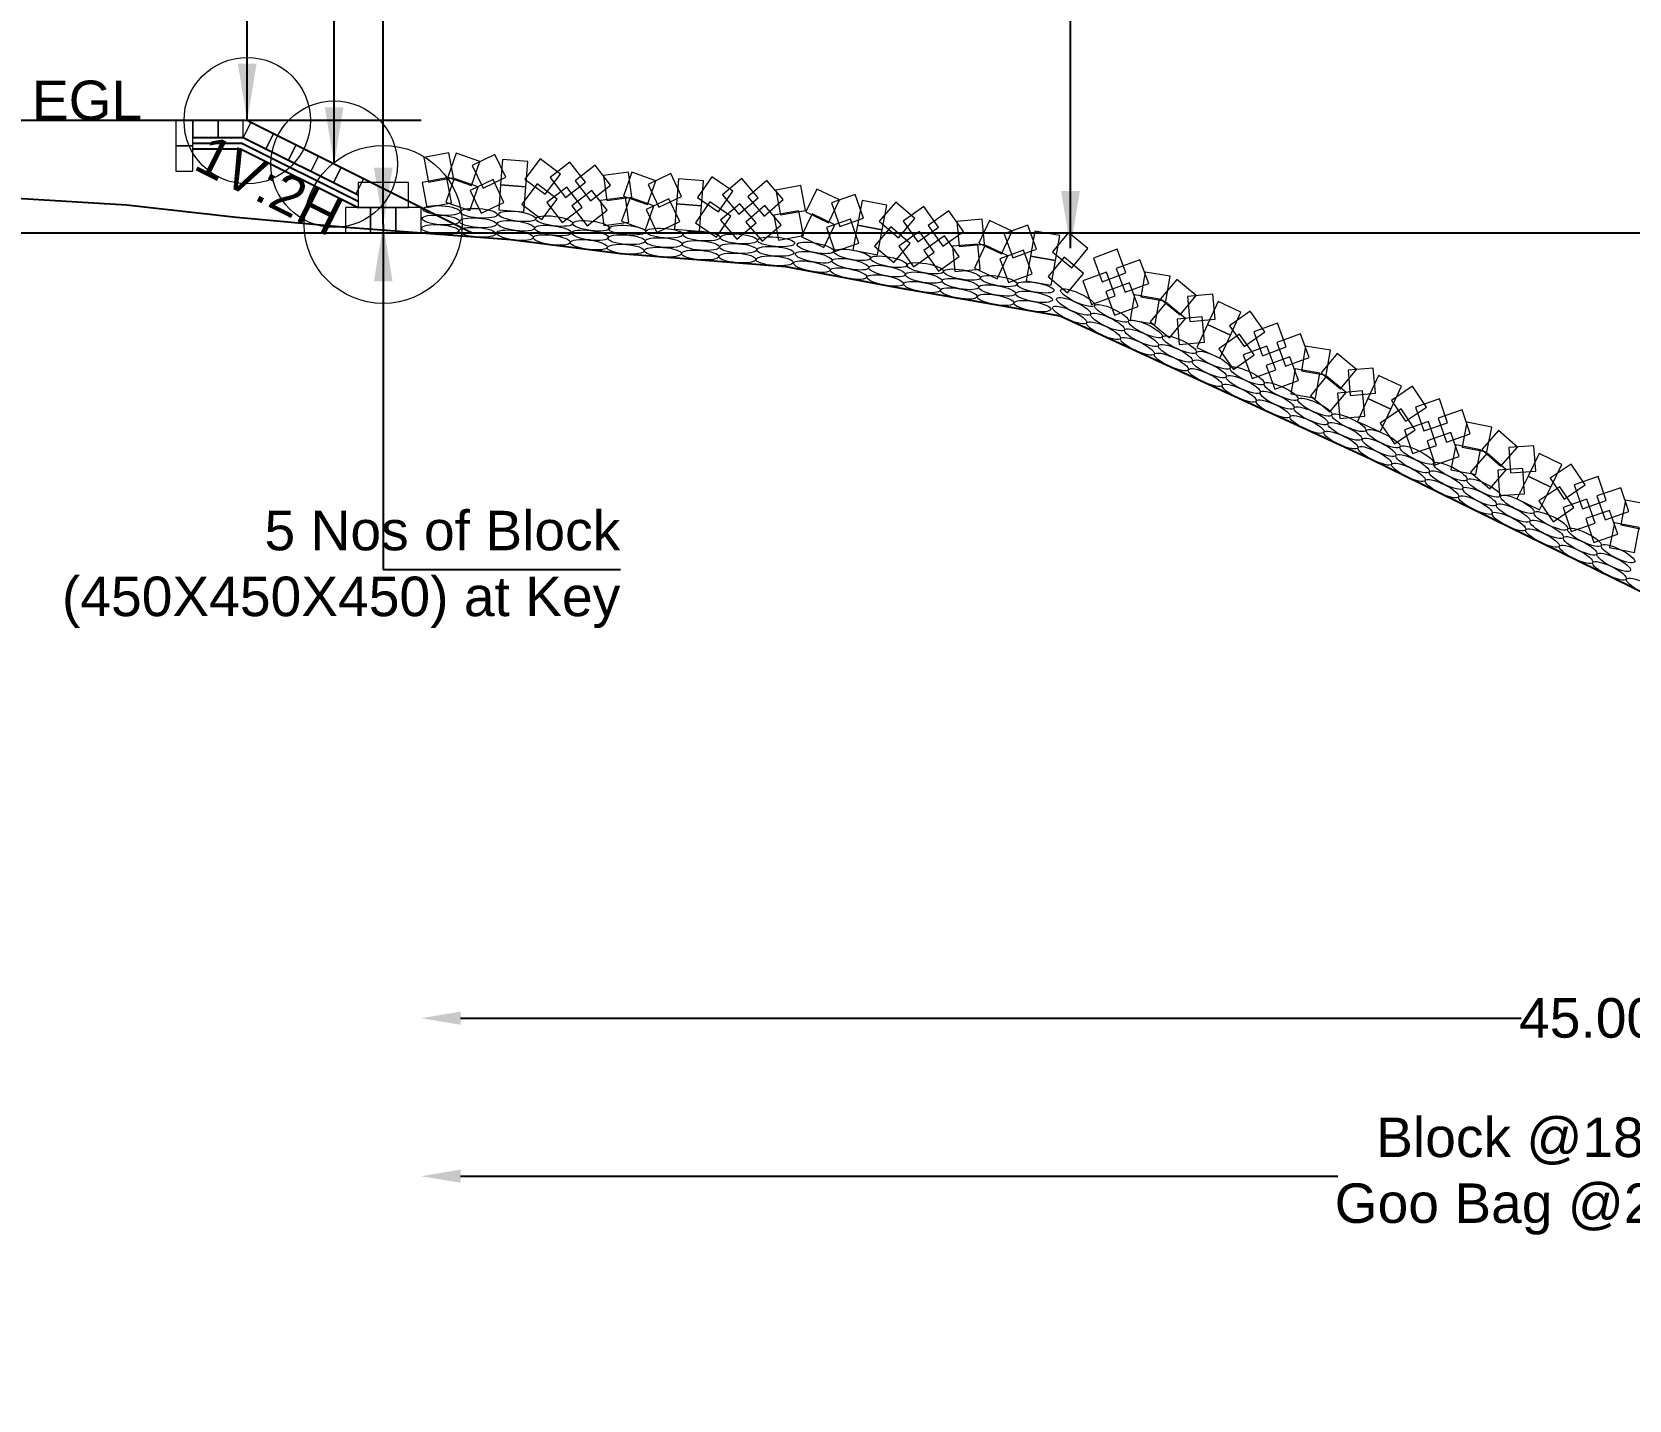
# Model space of a CAD drawing. Header units: inches. Extents: x 89000 to 1304432, y -10828 to 220529.
# Drawn here: x 852479 to 854501, y 176165 to 177896 of the extents above; entities that cross this region are included whole.
import ezdxf

# ---------------------------------------------------------------- set-up
doc = ezdxf.new("R2010")
doc.units = ezdxf.units.IN
doc.header["$LTSCALE"] = 7
doc.header["$MEASUREMENT"] = 0
for name, color, linetype, lineweight in [('Cross Section Labels', 7, 'Continuous', 9), ('Existing_Bed_Level for Xsection', 7, 'Continuous', 25), ('Long Section Labels', 7, 'Continuous', 9)]:
    doc.layers.add(name, color=color, linetype=linetype, lineweight=lineweight)
doc.styles.get("Standard").update_dxf_attribs({"font": 'arial.ttf'})
doc.dimstyles.new('Appron Lebeling Style', dxfattribs={"dimtxt": 50, "dimasz": 50, "dimexe": 0.18, "dimexo": 0.0625, "dimgap": 0.09, "dimtad": 0, "dimtih": 1, "dimtoh": 1, "dimdec": 4, "dimzin": 0, "dimdsep": 46, "dimtxsty": 'Standard', "dimcen": 0.09, "dimse1": 1, "dimse2": 1, "dimadec": 0, "dimazin": 0, "dimtfac": 1, "dimtdec": 4, "dimtofl": 0, "dimtmove": 0, "dimatfit": 3, "dimfxl": 1, "dimtolj": 1, "dimtzin": 0, "dimarcsym": 0})
doc.dimstyles.get("Standard").update_dxf_attribs({"dimtxt": 0.18, "dimasz": 0.18, "dimexe": 0.18, "dimexo": 0.0625, "dimgap": 0.09, "dimtad": 0, "dimtih": 1, "dimtoh": 1, "dimdec": 4, "dimzin": 0, "dimdsep": 46, "dimtxsty": 'Standard', "dimcen": 0.09, "dimadec": 0, "dimazin": 0, "dimtfac": 1, "dimtdec": 4, "dimtofl": 0, "dimtmove": 0, "dimatfit": 3, "dimfxl": 1, "dimtolj": 1, "dimtzin": 0, "dimarcsym": 0})

# ---------------------------------------------------------------- blocks, each defined once
blk = doc.blocks.new('*D86')
at = {"layer": 'Cross Section Labels', "color": 0, "lineweight": -2, "transparency": 16777216}
for p, q in [((853021.5, 176648.1), (854363.9, 176648.1)), ((855953.5, 176648.1), (854611.1, 176648.1))]:
    blk.add_line(p, q, dxfattribs=at)
at = {"layer": 'Cross Section Labels', "color": 0, "transparency": 16777216}
for points in [[(853021.5, 176656.4), (853021.5, 176639.8), (852971.5, 176648.1)], [(855953.5, 176656.4), (855953.5, 176639.8), (856003.5, 176648.1)]]:
    blk.add_solid(points, dxfattribs=at)
at = {"layer": 'Defpoints', "color": 0, "transparency": 16777216}
for p in [(852971.5, 177642.1), (856003.5, 176758), (856003.5, 176648.1)]:
    blk.add_point(p, dxfattribs=at)
at = {"layer": 'Cross Section Labels', "color": 0, "transparency": 16777216, "insert": (854487.5, 176648.1), "char_height": 50, "attachment_point": 5}
blk.add_mtext('\\A1;45.00 m', dxfattribs=at)
blk = doc.blocks.new('*D87')
at = {"layer": 'Cross Section Labels', "color": 0, "lineweight": -2, "transparency": 16777216}
for p, q in [((853021.5, 176448.1), (854131.9, 176448.1)), ((855953.5, 176448.1), (854843.1, 176448.1))]:
    blk.add_line(p, q, dxfattribs=at)
at = {"layer": 'Cross Section Labels', "color": 0, "transparency": 16777216}
for points in [[(853021.5, 176456.4), (853021.5, 176439.8), (852971.5, 176448.1)], [(855953.5, 176456.4), (855953.5, 176439.8), (856003.5, 176448.1)]]:
    blk.add_solid(points, dxfattribs=at)
at = {"layer": 'Defpoints', "color": 0, "transparency": 16777216}
for p in [(852971.5, 177642.1), (856003.5, 176758), (856003.5, 176448.1)]:
    blk.add_point(p, dxfattribs=at)
at = {"layer": 'Cross Section Labels', "color": 0, "transparency": 16777216, "insert": (854487.5, 176448.1), "char_height": 50, "attachment_point": 5}
blk.add_mtext('\\A1;Block @18.00 m³/m ^JGoo Bag @27.00 m³/m ', dxfattribs=at)
blk = doc.blocks.new('*D88')
at = {"layer": 'Cross Section Labels', "color": 0, "lineweight": -2, "transparency": 16777216}
for p, q in [((853021.5, 176648.1), (854363.9, 176648.1)), ((855953.5, 176648.1), (854611.1, 176648.1))]:
    blk.add_line(p, q, dxfattribs=at)
at = {"layer": 'Cross Section Labels', "color": 0, "transparency": 16777216}
for points in [[(853021.5, 176656.4), (853021.5, 176639.8), (852971.5, 176648.1)], [(855953.5, 176656.4), (855953.5, 176639.8), (856003.5, 176648.1)]]:
    blk.add_solid(points, dxfattribs=at)
at = {"layer": 'Defpoints', "color": 0, "transparency": 16777216}
for p in [(852971.5, 177642.1), (856003.5, 176758), (856003.5, 176648.1)]:
    blk.add_point(p, dxfattribs=at)
at = {"layer": 'Cross Section Labels', "color": 0, "transparency": 16777216, "insert": (854487.5, 176648.1), "char_height": 50, "attachment_point": 5}
blk.add_mtext('\\A1;45.00 m', dxfattribs=at)
blk = doc.blocks.new('*D89')
at = {"layer": 'Cross Section Labels', "color": 0, "lineweight": -2, "transparency": 16777216}
for p, q in [((853021.5, 176448.1), (854131.9, 176448.1)), ((855953.5, 176448.1), (854843.1, 176448.1))]:
    blk.add_line(p, q, dxfattribs=at)
at = {"layer": 'Cross Section Labels', "color": 0, "transparency": 16777216}
for points in [[(853021.5, 176456.4), (853021.5, 176439.8), (852971.5, 176448.1)], [(855953.5, 176456.4), (855953.5, 176439.8), (856003.5, 176448.1)]]:
    blk.add_solid(points, dxfattribs=at)
at = {"layer": 'Defpoints', "color": 0, "transparency": 16777216}
for p in [(852971.5, 177642.1), (856003.5, 176758), (856003.5, 176448.1)]:
    blk.add_point(p, dxfattribs=at)
at = {"layer": 'Cross Section Labels', "color": 0, "transparency": 16777216, "insert": (854487.5, 176448.1), "char_height": 50, "attachment_point": 5}
blk.add_mtext('\\A1;Block @18.00 m³/m ^JGoo Bag @27.00 m³/m ', dxfattribs=at)

msp = doc.modelspace()

# ---------------------------------------------------------------- linework, layer by layer
at = {"layer": 'Cross Section Labels'}
for centre, radius in [((852751.44199, 177784.09194), 80), ((852751.44199, 177784.09194), 80), ((852861.49199, 177729.06694), 80), ((852861.49199, 177729.06694), 80), ((852923.61699, 177652.74194), 100), ((852923.61699, 177652.74194), 100)]:
    msp.add_circle(centre, radius, dxfattribs=at)
at = {"layer": 'Existing_Bed_Level for Xsection'}
for points in [[(852971.54199, 177784.09194), (852459.68143, 177784.09194)], [(852971.54199, 177784.09194), (852459.68143, 177784.09194)], [(853035.44199, 177642.09194), (852755.93939, 177781.84324), (852751.44199, 177784.09194), (852746.41374, 177784.09194), (852682.51374, 177784.09194)], [(853035.44199, 177642.09194), (852755.93939, 177781.84324), (852751.44199, 177784.09194), (852746.41374, 177784.09194), (852682.51374, 177784.09194)], [(852682.51374, 177762.79194), (852746.41374, 177762.79194), (852891.66699, 177690.16531)], [(852682.51374, 177762.79194), (852746.41374, 177762.79194), (852891.66699, 177690.16531)], [(852682.51374, 177755.69194), (852744.73766, 177755.69194), (852891.66699, 177682.22727)], [(852682.51374, 177755.69194), (852744.73766, 177755.69194), (852891.66699, 177682.22727)], [(852682.51374, 177748.59194), (852743.06158, 177748.59194), (852891.66699, 177674.28923)], [(852682.51374, 177748.59194), (852743.06158, 177748.59194), (852891.66699, 177674.28923)], [(852459.68143, 177686.11194), (852598.67595, 177677.59194), (852737.71897, 177661.97194), (852876.76198, 177649.19194), (853085.27801, 177633.57194), (853224.32102, 177615.82194), (853432.83705, 177599.49194), (853571.88006, 177573.22194), (853780.39609, 177537.01194), (854173.10112, 177355.96194), (854525.12647, 177183.43194), (854976.35646, 176980.37194), (855377.98606, 176831.98194), (855779.61659, 176765.95194), (856181.24789, 176751.75194), (856633.03241, 176727.61194), (856984.51227, 176711.28194), (857436.30324, 176704.89194), (858038.75668, 176700.63194), (858490.84471, 176711.28194)], [(852459.68143, 177686.11194), (852598.67595, 177677.59194), (852737.71897, 177661.97194), (852876.76198, 177649.19194), (853085.27801, 177633.57194), (853224.32102, 177615.82194), (853432.83705, 177599.49194), (853571.88006, 177573.22194), (853780.39609, 177537.01194), (854173.10112, 177355.96194), (854525.12647, 177183.43194), (854976.35646, 176980.37194), (855377.98606, 176831.98194), (855779.61659, 176765.95194), (856181.24789, 176751.75194), (856633.03241, 176727.61194), (856984.51227, 176711.28194), (857436.30324, 176704.89194), (858038.75668, 176700.63194), (858490.84471, 176711.28194)], [(852459.68143, 177642.09194), (858490.84471, 177642.09194)], [(852459.68143, 177642.09194), (858490.84471, 177642.09194)]]:
    msp.add_lwpolyline(points, dxfattribs=at)
at = {"layer": 'Long Section Labels'}
for points in [[(852682.51374, 177784.09194), (852661.21374, 177784.09194), (852661.21374, 177752.14194), (852682.51374, 177752.14194)], [(852682.51374, 177784.09194), (852661.21374, 177784.09194), (852661.21374, 177752.14194), (852682.51374, 177752.14194)], [(852714.46374, 177784.09194), (852682.51374, 177784.09194), (852682.51374, 177762.79194), (852714.46374, 177762.79194)], [(852714.46374, 177784.09194), (852682.51374, 177784.09194), (852682.51374, 177762.79194), (852714.46374, 177762.79194)], [(852746.41374, 177784.09194), (852714.46374, 177784.09194), (852714.46374, 177762.79194), (852746.41374, 177762.79194)], [(852746.41374, 177784.09194), (852714.46374, 177784.09194), (852714.46374, 177762.79194), (852746.41374, 177762.79194)], [(852784.51634, 177767.55476), (852755.93939, 177781.84324), (852746.41374, 177762.79194), (852774.99069, 177748.50346)], [(852784.51634, 177767.55476), (852755.93939, 177781.84324), (852746.41374, 177762.79194), (852774.99069, 177748.50346)], [(852813.09329, 177753.26629), (852784.51634, 177767.55476), (852774.99069, 177748.50346), (852803.56764, 177734.21499)], [(852813.09329, 177753.26629), (852784.51634, 177767.55476), (852774.99069, 177748.50346), (852803.56764, 177734.21499)], [(852682.51374, 177752.14194), (852661.21374, 177752.14194), (852661.21374, 177720.19194), (852682.51374, 177720.19194)], [(852682.51374, 177752.14194), (852661.21374, 177752.14194), (852661.21374, 177720.19194), (852682.51374, 177720.19194)], [(852841.67024, 177738.97781), (852813.09329, 177753.26629), (852803.56764, 177734.21499), (852832.14459, 177719.92651)], [(852841.67024, 177738.97781), (852813.09329, 177753.26629), (852803.56764, 177734.21499), (852832.14459, 177719.92651)], [(852870.24719, 177724.68934), (852841.67024, 177738.97781), (852832.14459, 177719.92651), (852860.72154, 177705.63804)], [(852870.24719, 177724.68934), (852841.67024, 177738.97781), (852832.14459, 177719.92651), (852860.72154, 177705.63804)], [(853006.4796, 177743.46787), (852975.08797, 177737.52079), (852981.03506, 177706.12915), (853012.42669, 177712.07624)], [(853006.4796, 177743.46787), (852975.08797, 177737.52079), (852981.03506, 177706.12915), (853012.42669, 177712.07624)], [(853045.97448, 177732.21065), (853015.81922, 177742.76824), (853005.26163, 177712.61298), (853035.4169, 177702.05539)], [(853045.97448, 177732.21065), (853015.81922, 177742.76824), (853005.26163, 177712.61298), (853035.4169, 177702.05539)], [(853064.95262, 177741.34514), (853036.15877, 177727.49895), (853050.00496, 177698.7051), (853078.79881, 177712.55129)], [(853064.95262, 177741.34514), (853036.15877, 177727.49895), (853050.00496, 177698.7051), (853078.79881, 177712.55129)], [(852898.82414, 177710.40086), (852870.24719, 177724.68934), (852860.72154, 177705.63804), (852889.29849, 177691.34957)], [(852898.82414, 177710.40086), (852870.24719, 177724.68934), (852860.72154, 177705.63804), (852889.29849, 177691.34957)], [(853106.46323, 177732.37544), (853074.6025, 177734.76214), (853072.21581, 177702.90141), (853104.07654, 177700.51471)], [(853106.46323, 177732.37544), (853074.6025, 177734.76214), (853072.21581, 177702.90141), (853104.07654, 177700.51471)], [(853147.79835, 177716.31636), (853122.36292, 177735.65135), (853103.02794, 177710.21592), (853128.46336, 177690.88094)], [(853147.79835, 177716.31636), (853122.36292, 177735.65135), (853103.02794, 177710.21592), (853128.46336, 177690.88094)], [(853159.97571, 177731.62934), (853134.69689, 177712.09006), (853154.23617, 177686.81124), (853179.515, 177706.35052)], [(853159.97571, 177731.62934), (853134.69689, 177712.09006), (853154.23617, 177686.81124), (853179.515, 177706.35052)], [(853211.21007, 177702.32252), (853191.65067, 177727.58577), (853166.38741, 177708.02637), (853185.94682, 177682.76311)], [(853211.21007, 177702.32252), (853191.65067, 177727.58577), (853166.38741, 177708.02637), (853185.94682, 177682.76311)], [(853234.1706, 177719.10871), (853202.51143, 177714.80765), (853206.81249, 177683.14847), (853238.47166, 177687.44953)], [(853234.1706, 177719.10871), (853202.51143, 177714.80765), (853206.81249, 177683.14847), (853238.47166, 177687.44953)], [(853268.5754, 177708.07544), (853238.45605, 177718.73505), (853227.79644, 177688.6157), (853257.91579, 177677.95609)], [(853268.5754, 177708.07544), (853238.45605, 177718.73505), (853227.79644, 177688.6157), (853257.91579, 177677.95609)], [(853287.58435, 177717.14563), (853258.74379, 177703.39699), (853272.49243, 177674.55644), (853301.33298, 177688.30507)], [(853287.58435, 177717.14563), (853258.74379, 177703.39699), (853272.49243, 177674.55644), (853301.33298, 177688.30507)], [(852923.61699, 177705.99194), (852891.66699, 177705.99194), (852891.66699, 177674.04194), (852923.61699, 177674.04194)], [(852923.61699, 177705.99194), (852891.66699, 177705.99194), (852891.66699, 177674.04194), (852923.61699, 177674.04194)], [(852955.56699, 177705.99194), (852923.61699, 177705.99194), (852923.61699, 177674.04194), (852955.56699, 177674.04194)], [(852955.56699, 177705.99194), (852923.61699, 177705.99194), (852923.61699, 177674.04194), (852955.56699, 177674.04194)], [(853004.0929, 177711.60714), (852972.70127, 177705.66005), (852978.64836, 177674.26842), (853010.03999, 177680.21551)], [(853004.0929, 177711.60714), (852972.70127, 177705.66005), (852978.64836, 177674.26842), (853010.03999, 177680.21551)], [(853043.58779, 177700.34992), (853013.43252, 177710.90751), (853002.87494, 177680.75225), (853033.0302, 177670.19466)], [(853043.58779, 177700.34992), (853013.43252, 177710.90751), (853002.87494, 177680.75225), (853033.0302, 177670.19466)], [(853062.56592, 177709.48441), (853033.77208, 177695.63822), (853047.61826, 177666.84437), (853076.41211, 177680.69056)], [(853062.56592, 177709.48441), (853033.77208, 177695.63822), (853047.61826, 177666.84437), (853076.41211, 177680.69056)], [(853104.07654, 177700.51471), (853072.21581, 177702.90141), (853069.82911, 177671.04067), (853101.68984, 177668.65398)], [(853104.07654, 177700.51471), (853072.21581, 177702.90141), (853069.82911, 177671.04067), (853101.68984, 177668.65398)], [(853143.7525, 177684.62356), (853118.31707, 177703.95855), (853098.98209, 177678.52312), (853124.41751, 177659.18814)], [(853143.7525, 177684.62356), (853118.31707, 177703.95855), (853098.98209, 177678.52312), (853124.41751, 177659.18814)], [(853155.92986, 177699.93654), (853130.65104, 177680.39726), (853150.19032, 177655.11844), (853175.46915, 177674.65772)], [(853155.92986, 177699.93654), (853130.65104, 177680.39726), (853150.19032, 177655.11844), (853175.46915, 177674.65772)], [(853329.06436, 177708.03546), (853297.21189, 177710.53), (853294.71735, 177678.67753), (853326.56982, 177676.18299)], [(853329.06436, 177708.03546), (853297.21189, 177710.53), (853294.71735, 177678.67753), (853326.56982, 177676.18299)], [(853365.95302, 177695.00086), (853339.60442, 177713.07166), (853321.53363, 177686.72305), (853347.88223, 177668.65226)], [(853365.95302, 177695.00086), (853339.60442, 177713.07166), (853321.53363, 177686.72305), (853347.88223, 177668.65226)], [(853377.36867, 177710.88982), (853353.0734, 177690.14029), (853373.82292, 177665.84503), (853398.11819, 177686.59455)], [(853377.36867, 177710.88982), (853353.0734, 177690.14029), (853373.82292, 177665.84503), (853398.11819, 177686.59455)], [(853429.97206, 177684.11795), (853409.2032, 177708.39668), (853384.92447, 177687.62782), (853405.69333, 177663.34909)], [(853429.97206, 177684.11795), (853409.2032, 177708.39668), (853384.92447, 177687.62782), (853405.69333, 177663.34909)], [(853452.08613, 177702.00454), (853420.67455, 177696.16375), (853426.51534, 177664.75216), (853457.92692, 177670.59295)], [(853452.08613, 177702.00454), (853420.67455, 177696.16375), (853426.51534, 177664.75216), (853457.92692, 177670.59295)], [(853501.07131, 177683.7155), (853472.28445, 177697.5762), (853458.42375, 177668.78933), (853487.21062, 177654.92864)], [(853501.07131, 177683.7155), (853472.28445, 177697.5762), (853458.42375, 177668.78933), (853487.21062, 177654.92864)], [(853207.16422, 177670.62972), (853187.60482, 177695.89297), (853162.34156, 177676.33357), (853181.90097, 177651.07031)], [(853207.16422, 177670.62972), (853187.60482, 177695.89297), (853162.34156, 177676.33357), (853181.90097, 177651.07031)], [(853230.12475, 177687.41591), (853198.46558, 177683.11485), (853202.76664, 177651.45567), (853234.42581, 177655.75673)], [(853230.12475, 177687.41591), (853198.46558, 177683.11485), (853202.76664, 177651.45567), (853234.42581, 177655.75673)], [(853266.08086, 177676.22297), (853235.96151, 177686.88258), (853225.3019, 177656.76323), (853255.42125, 177646.10362)], [(853266.08086, 177676.22297), (853235.96151, 177686.88258), (853225.3019, 177656.76323), (853255.42125, 177646.10362)], [(853285.08981, 177685.29316), (853256.24926, 177671.54452), (853269.99789, 177642.70397), (853298.83845, 177656.4526)], [(853285.08981, 177685.29316), (853256.24926, 177671.54452), (853269.99789, 177642.70397), (853298.83845, 177656.4526)], [(853326.56982, 177676.18299), (853294.71735, 177678.67753), (853292.22282, 177646.82506), (853324.07529, 177644.33052)], [(853326.56982, 177676.18299), (853294.71735, 177678.67753), (853292.22282, 177646.82506), (853324.07529, 177644.33052)], [(853363.45849, 177663.1484), (853337.10988, 177681.21919), (853319.03909, 177654.87058), (853345.38769, 177636.79979)], [(853363.45849, 177663.1484), (853337.10988, 177681.21919), (853319.03909, 177654.87058), (853345.38769, 177636.79979)], [(853374.87413, 177679.03735), (853350.57887, 177658.28782), (853371.32839, 177633.99256), (853395.62365, 177654.74208)], [(853374.87413, 177679.03735), (853350.57887, 177658.28782), (853371.32839, 177633.99256), (853395.62365, 177654.74208)], [(853427.47752, 177652.26548), (853406.70866, 177676.54421), (853382.42993, 177655.77535), (853403.19879, 177631.49662)], [(853427.47752, 177652.26548), (853406.70866, 177676.54421), (853382.42993, 177655.77535), (853403.19879, 177631.49662)], [(853520.95121, 177690.67239), (853490.79063, 177680.13), (853501.33302, 177649.96942), (853531.4936, 177660.51181)], [(853520.95121, 177690.67239), (853490.79063, 177680.13), (853501.33302, 177649.96942), (853531.4936, 177660.51181)], [(853561.19974, 177677.12092), (853529.80516, 177683.05244), (853523.87365, 177651.65786), (853555.26823, 177645.72634)], [(853561.19974, 177677.12092), (853529.80516, 177683.05244), (853523.87365, 177651.65786), (853555.26823, 177645.72634)], [(853596.45869, 177660.16567), (853572.22348, 177680.9853), (853551.40385, 177656.75008), (853575.63907, 177635.93046)], [(853596.45869, 177660.16567), (853572.22348, 177680.9853), (853551.40385, 177656.75008), (853575.63907, 177635.93046)], [(852907.64199, 177674.04194), (852875.69199, 177674.04194), (852875.69199, 177642.09194), (852907.64199, 177642.09194)], [(852907.64199, 177674.04194), (852875.69199, 177674.04194), (852875.69199, 177642.09194), (852907.64199, 177642.09194)], [(852939.59199, 177674.04194), (852907.64199, 177674.04194), (852907.64199, 177642.09194), (852939.59199, 177642.09194)], [(852939.59199, 177674.04194), (852907.64199, 177674.04194), (852907.64199, 177642.09194), (852939.59199, 177642.09194)], [(852971.54199, 177674.04194), (852939.59199, 177674.04194), (852939.59199, 177642.09194), (852971.54199, 177642.09194)], [(852971.54199, 177674.04194), (852939.59199, 177674.04194), (852939.59199, 177642.09194), (852971.54199, 177642.09194)], [(853449.59159, 177670.15207), (853418.18001, 177664.31128), (853424.0208, 177632.89969), (853455.43238, 177638.74048)], [(853449.59159, 177670.15207), (853418.18001, 177664.31128), (853424.0208, 177632.89969), (853455.43238, 177638.74048)], [(853495.1398, 177652.32092), (853466.35293, 177666.18162), (853452.49224, 177637.39475), (853481.27911, 177623.53406)], [(853495.1398, 177652.32092), (853466.35293, 177666.18162), (853452.49224, 177637.39475), (853481.27911, 177623.53406)], [(853515.01969, 177659.27781), (853484.85911, 177648.73542), (853495.40151, 177618.57484), (853525.56208, 177629.11723)], [(853515.01969, 177659.27781), (853484.85911, 177648.73542), (853495.40151, 177618.57484), (853525.56208, 177629.11723)], [(853608.0234, 177675.26979), (853581.89176, 177656.88666), (853600.2749, 177630.75501), (853626.40654, 177649.13815)], [(853608.0234, 177675.26979), (853581.89176, 177656.88666), (853600.2749, 177630.75501), (853626.40654, 177649.13815)], [(853657.8885, 177643.68939), (853639.48456, 177669.80638), (853613.36757, 177651.40244), (853631.77151, 177625.28545)], [(853657.8885, 177643.68939), (853639.48456, 177669.80638), (853613.36757, 177651.40244), (853631.77151, 177625.28545)], [(853681.58043, 177659.42644), (853649.75991, 177656.55294), (853652.6334, 177624.73242), (853684.45392, 177627.60592)], [(853681.58043, 177659.42644), (853649.75991, 177656.55294), (853652.6334, 177624.73242), (853684.45392, 177627.60592)], [(853719.79685, 177644.39062), (853690.80811, 177657.824), (853677.37474, 177628.83526), (853706.36348, 177615.40188)], [(853719.79685, 177644.39062), (853690.80811, 177657.824), (853677.37474, 177628.83526), (853706.36348, 177615.40188)], [(853555.26823, 177645.72634), (853523.87365, 177651.65786), (853517.94213, 177620.26328), (853549.33671, 177614.33176)], [(853555.26823, 177645.72634), (853523.87365, 177651.65786), (853517.94213, 177620.26328), (853549.33671, 177614.33176)], [(853590.52718, 177628.77109), (853566.29196, 177649.59072), (853545.47234, 177625.3555), (853569.70756, 177604.53588)], [(853590.52718, 177628.77109), (853566.29196, 177649.59072), (853545.47234, 177625.3555), (853569.70756, 177604.53588)], [(853602.55692, 177643.79091), (853576.42527, 177625.40777), (853594.80841, 177599.27613), (853620.94005, 177617.65927)], [(853602.55692, 177643.79091), (853576.42527, 177625.40777), (853594.80841, 177599.27613), (853620.94005, 177617.65927)], [(853652.42201, 177612.21051), (853634.01807, 177638.3275), (853607.90108, 177619.92356), (853626.30502, 177593.80657)], [(853652.42201, 177612.21051), (853634.01807, 177638.3275), (853607.90108, 177619.92356), (853626.30502, 177593.80657)], [(853739.57167, 177651.6408), (853709.57033, 177640.65344), (853720.55769, 177610.6521), (853750.55903, 177621.63946)], [(853739.57167, 177651.6408), (853709.57033, 177640.65344), (853720.55769, 177610.6521), (853750.55903, 177621.63946)], [(853780.01625, 177638.68616), (853748.53736, 177644.15265), (853743.07088, 177612.67377), (853774.54976, 177607.20728)], [(853780.01625, 177638.68616), (853748.53736, 177644.15265), (853743.07088, 177612.67377), (853774.54976, 177607.20728)], [(853815.52214, 177622.2543), (853790.98162, 177642.71317), (853770.52275, 177618.17265), (853795.06327, 177597.71378)], [(853815.52214, 177622.2543), (853790.98162, 177642.71317), (853770.52275, 177618.17265), (853795.06327, 177597.71378)], [(853676.11394, 177627.94755), (853644.29342, 177625.07406), (853647.16692, 177593.25354), (853678.98744, 177596.12703)], [(853676.11394, 177627.94755), (853644.29342, 177625.07406), (853647.16692, 177593.25354), (853678.98744, 177596.12703)], [(853714.33037, 177612.91174), (853685.34163, 177626.34511), (853671.90825, 177597.35637), (853700.89699, 177583.923)], [(853714.33037, 177612.91174), (853685.34163, 177626.34511), (853671.90825, 177597.35637), (853700.89699, 177583.923)], [(853734.10518, 177620.16192), (853704.10384, 177609.17456), (853715.0912, 177579.17322), (853745.09254, 177590.16058)], [(853734.10518, 177620.16192), (853704.10384, 177609.17456), (853715.0912, 177579.17322), (853745.09254, 177590.16058)], [(853852.47331, 177621.30543), (853822.49346, 177610.25959), (853833.5393, 177580.27973), (853863.51916, 177591.32557)], [(853852.47331, 177621.30543), (853822.49346, 177610.25959), (853833.5393, 177580.27973), (853863.51916, 177591.32557)], [(853774.54976, 177607.20728), (853743.07088, 177612.67377), (853737.60439, 177581.19489), (853769.08327, 177575.7284)], [(853774.54976, 177607.20728), (853743.07088, 177612.67377), (853737.60439, 177581.19489), (853769.08327, 177575.7284)], [(853810.05565, 177590.77542), (853785.51513, 177611.23429), (853765.05626, 177586.69377), (853789.59678, 177566.2349)], [(853810.05565, 177590.77542), (853785.51513, 177611.23429), (853765.05626, 177586.69377), (853789.59678, 177566.2349)], [(853892.54157, 177577.96509), (853881.47186, 177607.93615), (853851.5008, 177596.86643), (853862.57052, 177566.89538)], [(853892.54157, 177577.96509), (853881.47186, 177607.93615), (853851.5008, 177596.86643), (853862.57052, 177566.89538)], [(853839.0965, 177592.29055), (853809.11664, 177581.24471), (853820.16248, 177551.26485), (853850.14234, 177562.31069)], [(853839.0965, 177592.29055), (853809.11664, 177581.24471), (853820.16248, 177551.26485), (853850.14234, 177562.31069)], [(853879.16475, 177548.95021), (853868.09504, 177578.92127), (853838.12399, 177567.85155), (853849.1937, 177537.8805)], [(853879.16475, 177548.95021), (853868.09504, 177578.92127), (853838.12399, 177567.85155), (853849.1937, 177537.8805)], [(853919.48335, 177587.08114), (853887.99387, 177592.48623), (853882.58878, 177560.99675), (853914.07826, 177555.59166)], [(853919.48335, 177587.08114), (853887.99387, 177592.48623), (853882.58878, 177560.99675), (853914.07826, 177555.59166)], [(853952.54869, 177562.72433), (853927.98874, 177583.15987), (853907.5532, 177558.59992), (853932.11315, 177538.16438)], [(853952.54869, 177562.72433), (853927.98874, 177583.15987), (853907.5532, 177558.59992), (853932.11315, 177538.16438)], [(853906.10653, 177558.06626), (853874.61705, 177563.47135), (853869.21196, 177531.98187), (853900.70144, 177526.57678)], [(853906.10653, 177558.06626), (853874.61705, 177563.47135), (853869.21196, 177531.98187), (853900.70144, 177526.57678)], [(853973.52285, 177564.64606), (853941.70507, 177561.74233), (853944.6088, 177529.92456), (853976.42657, 177532.82828)], [(853973.52285, 177564.64606), (853941.70507, 177561.74233), (853944.6088, 177529.92456), (853976.42657, 177532.82828)], [(854009.27655, 177541.72752), (853980.26167, 177555.10434), (853966.88485, 177526.08946), (853995.89973, 177512.71264)], [(854009.27655, 177541.72752), (853980.26167, 177555.10434), (853966.88485, 177526.08946), (853995.89973, 177512.71264)], [(853939.17187, 177533.70945), (853914.61193, 177554.14499), (853894.17638, 177529.58505), (853918.73633, 177509.1495)], [(853939.17187, 177533.70945), (853914.61193, 177554.14499), (853894.17638, 177529.58505), (853918.73633, 177509.1495)], [(853960.14603, 177535.63118), (853928.32826, 177532.72745), (853931.23198, 177500.90968), (853963.04976, 177503.8134)], [(853960.14603, 177535.63118), (853928.32826, 177532.72745), (853931.23198, 177500.90968), (853963.04976, 177503.8134)], [(854039.36353, 177516.71856), (854020.9087, 177542.79962), (853994.82764, 177524.34478), (854013.28247, 177498.26372)], [(854039.36353, 177516.71856), (854020.9087, 177542.79962), (853994.82764, 177524.34478), (854013.28247, 177498.26372)], [(853995.89973, 177512.71264), (853966.88485, 177526.08946), (853953.50804, 177497.07458), (853982.52292, 177483.69776)], [(853995.89973, 177512.71264), (853966.88485, 177526.08946), (853953.50804, 177497.07458), (853982.52292, 177483.69776)], [(854055.57747, 177527.6677), (854025.59761, 177516.62186), (854036.64346, 177486.642), (854066.62331, 177497.68784)], [(854055.57747, 177527.6677), (854025.59761, 177516.62186), (854036.64346, 177486.642), (854066.62331, 177497.68784)], [(854095.64572, 177484.32736), (854084.57601, 177514.29842), (854054.60496, 177503.2287), (854065.67467, 177473.25765)], [(854095.64572, 177484.32736), (854084.57601, 177514.29842), (854054.60496, 177503.2287), (854065.67467, 177473.25765)], [(854025.98671, 177487.70368), (854007.53188, 177513.78474), (853981.45082, 177495.3299), (853999.90565, 177469.24884)], [(854025.98671, 177487.70368), (854007.53188, 177513.78474), (853981.45082, 177495.3299), (853999.90565, 177469.24884)], [(854042.20065, 177498.65282), (854012.22079, 177487.60698), (854023.26664, 177457.62712), (854053.24649, 177468.67296)], [(854042.20065, 177498.65282), (854012.22079, 177487.60698), (854023.26664, 177457.62712), (854053.24649, 177468.67296)], [(854122.58751, 177493.44341), (854091.09803, 177498.8485), (854085.69293, 177467.35902), (854117.18242, 177461.95393)], [(854122.58751, 177493.44341), (854091.09803, 177498.8485), (854085.69293, 177467.35902), (854117.18242, 177461.95393)], [(854082.26891, 177455.31248), (854071.19919, 177485.28354), (854041.22814, 177474.21382), (854052.29785, 177444.24277)], [(854082.26891, 177455.31248), (854071.19919, 177485.28354), (854041.22814, 177474.21382), (854052.29785, 177444.24277)], [(854155.65285, 177469.0866), (854131.0929, 177489.52214), (854110.65735, 177464.9622), (854135.2173, 177444.52665)], [(854155.65285, 177469.0866), (854131.0929, 177489.52214), (854110.65735, 177464.9622), (854135.2173, 177444.52665)], [(854109.21069, 177464.42853), (854077.72121, 177469.83362), (854072.31611, 177438.34414), (854103.8056, 177432.93905)], [(854109.21069, 177464.42853), (854077.72121, 177469.83362), (854072.31611, 177438.34414), (854103.8056, 177432.93905)], [(854142.27603, 177440.07172), (854117.71608, 177460.50726), (854097.28054, 177435.94732), (854121.84048, 177415.51177)], [(854142.27603, 177440.07172), (854117.71608, 177460.50726), (854097.28054, 177435.94732), (854121.84048, 177415.51177)], [(854176.62701, 177471.00833), (854144.80923, 177468.1046), (854147.71295, 177436.28683), (854179.53073, 177439.19055)], [(854176.62701, 177471.00833), (854144.80923, 177468.1046), (854147.71295, 177436.28683), (854179.53073, 177439.19055)], [(854212.38071, 177448.08979), (854183.36583, 177461.46661), (854169.98901, 177432.45173), (854199.00389, 177419.07491)], [(854212.38071, 177448.08979), (854183.36583, 177461.46661), (854169.98901, 177432.45173), (854199.00389, 177419.07491)], [(854163.25019, 177441.99345), (854131.43241, 177439.08972), (854134.33614, 177407.27195), (854166.15391, 177410.17567)], [(854163.25019, 177441.99345), (854131.43241, 177439.08972), (854134.33614, 177407.27195), (854166.15391, 177410.17567)], [(854244.03947, 177421.41739), (854226.20817, 177447.92865), (854199.69691, 177430.09735), (854217.52821, 177403.58608)], [(854244.03947, 177421.41739), (854226.20817, 177447.92865), (854199.69691, 177430.09735), (854217.52821, 177403.58608)], [(854199.00389, 177419.07491), (854169.98901, 177432.45173), (854156.61219, 177403.43685), (854185.62707, 177390.06003)], [(854199.00389, 177419.07491), (854169.98901, 177432.45173), (854156.61219, 177403.43685), (854185.62707, 177390.06003)], [(854229.97852, 177392.72781), (854212.14721, 177419.23907), (854185.63595, 177401.40777), (854203.46725, 177374.8965)], [(854229.97852, 177392.72781), (854212.14721, 177419.23907), (854185.63595, 177401.40777), (854203.46725, 177374.8965)], [(854260.50844, 177431.97905), (854230.27513, 177421.64708), (854240.60709, 177391.41377), (854270.84041, 177401.74574)], [(854260.50844, 177431.97905), (854230.27513, 177421.64708), (854240.60709, 177391.41377), (854270.84041, 177401.74574)], [(854299.5379, 177387.70093), (854289.18187, 177417.92601), (854258.9568, 177407.56997), (854269.31283, 177377.3449)], [(854299.5379, 177387.70093), (854289.18187, 177417.92601), (854258.9568, 177407.56997), (854269.31283, 177377.3449)], [(854246.44749, 177403.28947), (854216.21418, 177392.9575), (854226.54614, 177362.72419), (854256.77945, 177373.05616)], [(854246.44749, 177403.28947), (854216.21418, 177392.9575), (854226.54614, 177362.72419), (854256.77945, 177373.05616)], [(854326.68824, 177396.17567), (854295.33576, 177402.32581), (854289.18562, 177370.97333), (854320.5381, 177364.82318)], [(854326.68824, 177396.17567), (854295.33576, 177402.32581), (854289.18562, 177370.97333), (854320.5381, 177364.82318)], [(854285.47695, 177359.01135), (854275.12091, 177389.23643), (854244.89584, 177378.88039), (854255.25187, 177348.65532)], [(854285.47695, 177359.01135), (854275.12091, 177389.23643), (854244.89584, 177378.88039), (854255.25187, 177348.65532)], [(854312.62729, 177367.48609), (854281.2748, 177373.63623), (854275.12466, 177342.28375), (854306.47714, 177336.1336)], [(854312.62729, 177367.48609), (854281.2748, 177373.63623), (854275.12466, 177342.28375), (854306.47714, 177336.1336)], [(854359.16682, 177371.04177), (854335.09827, 177392.05385), (854314.08619, 177367.98531), (854338.15474, 177346.97323)], [(854359.16682, 177371.04177), (854335.09827, 177392.05385), (854314.08619, 177367.98531), (854338.15474, 177346.97323)], [(854345.10587, 177342.35219), (854321.03732, 177363.36427), (854300.02524, 177339.29573), (854324.09379, 177318.28365)], [(854345.10587, 177342.35219), (854321.03732, 177363.36427), (854300.02524, 177339.29573), (854324.09379, 177318.28365)], [(854380.18065, 177372.4657), (854348.30297, 177370.31714), (854350.45153, 177338.43947), (854382.3292, 177340.58802)], [(854380.18065, 177372.4657), (854348.30297, 177370.31714), (854350.45153, 177338.43947), (854382.3292, 177340.58802)], [(854415.38094, 177348.70594), (854386.69136, 177362.76689), (854372.6304, 177334.07731), (854401.31998, 177320.01636)], [(854415.38094, 177348.70594), (854386.69136, 177362.76689), (854372.6304, 177334.07731), (854401.31998, 177320.01636)], [(854366.11969, 177343.77612), (854334.24202, 177341.62756), (854336.39057, 177309.74989), (854368.26825, 177311.89844)], [(854366.11969, 177343.77612), (854334.24202, 177341.62756), (854336.39057, 177309.74989), (854368.26825, 177311.89844)], [(854401.31998, 177320.01636), (854372.6304, 177334.07731), (854358.56944, 177305.38773), (854387.25902, 177291.32678)], [(854401.31998, 177320.01636), (854372.6304, 177334.07731), (854358.56944, 177305.38773), (854387.25902, 177291.32678)], [(854444.86653, 177322.99069), (854427.03523, 177349.50195), (854400.52396, 177331.67065), (854418.35527, 177305.15939)], [(854444.86653, 177322.99069), (854427.03523, 177349.50195), (854400.52396, 177331.67065), (854418.35527, 177305.15939)], [(854461.3355, 177333.55235), (854431.10219, 177323.22039), (854441.43415, 177292.98708), (854471.66746, 177303.31904)], [(854461.3355, 177333.55235), (854431.10219, 177323.22039), (854441.43415, 177292.98708), (854471.66746, 177303.31904)], [(854430.80558, 177294.30111), (854412.97427, 177320.81237), (854386.46301, 177302.98107), (854404.29431, 177276.46981)], [(854430.80558, 177294.30111), (854412.97427, 177320.81237), (854386.46301, 177302.98107), (854404.29431, 177276.46981)], [(854500.36496, 177289.27424), (854490.00893, 177319.49931), (854459.78385, 177309.14328), (854470.13989, 177278.9182)], [(854500.36496, 177289.27424), (854490.00893, 177319.49931), (854459.78385, 177309.14328), (854470.13989, 177278.9182)], [(854447.27455, 177304.86277), (854417.04124, 177294.53081), (854427.3732, 177264.2975), (854457.60651, 177274.62946)], [(854447.27455, 177304.86277), (854417.04124, 177294.53081), (854427.3732, 177264.2975), (854457.60651, 177274.62946)], [(854527.5153, 177297.74897), (854496.16282, 177303.89911), (854490.01268, 177272.54663), (854521.36516, 177266.39649)], [(854527.5153, 177297.74897), (854496.16282, 177303.89911), (854490.01268, 177272.54663), (854521.36516, 177266.39649)], [(854486.30401, 177260.58466), (854475.94797, 177290.80973), (854445.7229, 177280.4537), (854456.07893, 177250.22862)], [(854486.30401, 177260.58466), (854475.94797, 177290.80973), (854445.7229, 177280.4537), (854456.07893, 177250.22862)], [(854513.45434, 177269.05939), (854482.10186, 177275.20953), (854475.95172, 177243.85705), (854507.3042, 177237.70691)], [(854513.45434, 177269.05939), (854482.10186, 177275.20953), (854475.95172, 177243.85705), (854507.3042, 177237.70691)]]:
    msp.add_lwpolyline(points, close=True, dxfattribs=at)
for centre, major_axis in [((852997.35888, 177670.41753), (23.56278, -1.7651)), ((852997.35888, 177670.41753), (23.56278, -1.7651)), ((852996.45723, 177658.38126), (23.56278, -1.7651)), ((852996.45723, 177658.38126), (23.56278, -1.7651)), ((853043.5828, 177654.85107), (23.56278, -1.7651)), ((853043.5828, 177654.85107), (23.56278, -1.7651)), ((853044.48444, 177666.88734), (23.56278, -1.7651)), ((853044.48444, 177666.88734), (23.56278, -1.7651)), ((853091.62705, 177651.01336), (23.43859, -2.99213)), ((853091.62705, 177651.01336), (23.43859, -2.99213)), ((853093.15548, 177662.98619), (23.43859, -2.99213)), ((853093.15548, 177662.98619), (23.43859, -2.99213)), ((853140.03266, 177657.00193), (23.43859, -2.99213)), ((853140.03266, 177657.00193), (23.43859, -2.99213)), ((853186.90983, 177651.01767), (23.43859, -2.99213)), ((853186.90983, 177651.01767), (23.43859, -2.99213)), ((852995.55559, 177646.34498), (23.56278, -1.7651)), ((852995.55559, 177646.34498), (23.56278, -1.7651)), ((853042.68115, 177642.81479), (23.56278, -1.7651)), ((853042.68115, 177642.81479), (23.56278, -1.7651)), ((853090.09862, 177639.04052), (23.43859, -2.99213)), ((853090.09862, 177639.04052), (23.43859, -2.99213)), ((853136.97579, 177633.05626), (23.43859, -2.99213)), ((853136.97579, 177633.05626), (23.43859, -2.99213)), ((853138.50422, 177645.0291), (23.43859, -2.99213)), ((853138.50422, 177645.0291), (23.43859, -2.99213)), ((853185.3814, 177639.04483), (23.43859, -2.99213)), ((853185.3814, 177639.04483), (23.43859, -2.99213)), ((853231.40793, 177633.42736), (23.55667, -1.84485)), ((853231.40793, 177633.42736), (23.55667, -1.84485)), ((853232.35031, 177645.46052), (23.55667, -1.84485)), ((853232.35031, 177645.46052), (23.55667, -1.84485)), ((853278.52127, 177629.73766), (23.55667, -1.84485)), ((853278.52127, 177629.73766), (23.55667, -1.84485)), ((853279.46365, 177641.77082), (23.55667, -1.84485)), ((853279.46365, 177641.77082), (23.55667, -1.84485)), ((853326.57699, 177638.08112), (23.55667, -1.84485)), ((853326.57699, 177638.08112), (23.55667, -1.84485)), ((853373.69033, 177634.39143), (23.55667, -1.84485)), ((853373.69033, 177634.39143), (23.55667, -1.84485)), ((853420.80368, 177630.70173), (23.55667, -1.84485)), ((853420.80368, 177630.70173), (23.55667, -1.84485)), ((853183.85296, 177627.072), (23.43859, -2.99213)), ((853183.85296, 177627.072), (23.43859, -2.99213)), ((853230.46555, 177621.39421), (23.55667, -1.84485)), ((853230.46555, 177621.39421), (23.55667, -1.84485)), ((853277.57889, 177617.70451), (23.55667, -1.84485)), ((853277.57889, 177617.70451), (23.55667, -1.84485)), ((853324.69223, 177614.01481), (23.55667, -1.84485)), ((853324.69223, 177614.01481), (23.55667, -1.84485)), ((853325.63461, 177626.04797), (23.55667, -1.84485)), ((853325.63461, 177626.04797), (23.55667, -1.84485)), ((853371.80557, 177610.32512), (23.55667, -1.84485)), ((853371.80557, 177610.32512), (23.55667, -1.84485)), ((853372.74795, 177622.35827), (23.55667, -1.84485)), ((853372.74795, 177622.35827), (23.55667, -1.84485)), ((853419.86129, 177618.66857), (23.55667, -1.84485)), ((853419.86129, 177618.66857), (23.55667, -1.84485)), ((853468.45184, 177611.18839), (23.21804, -4.38668)), ((853468.45184, 177611.18839), (23.21804, -4.38668)), ((853470.69263, 177623.04856), (23.21804, -4.38668)), ((853470.69263, 177623.04856), (23.21804, -4.38668)), ((853517.1287, 177614.27519), (23.21804, -4.38668)), ((853517.1287, 177614.27519), (23.21804, -4.38668)), ((853418.91891, 177606.63542), (23.55667, -1.84485)), ((853418.91891, 177606.63542), (23.55667, -1.84485)), ((853466.21104, 177599.32821), (23.21804, -4.38668)), ((853466.21104, 177599.32821), (23.21804, -4.38668)), ((853512.64712, 177590.55484), (23.21804, -4.38668)), ((853512.64712, 177590.55484), (23.21804, -4.38668)), ((853514.88791, 177602.41502), (23.21804, -4.38668)), ((853514.88791, 177602.41502), (23.21804, -4.38668)), ((853561.32398, 177593.64165), (23.21804, -4.38668)), ((853561.32398, 177593.64165), (23.21804, -4.38668)), ((853563.56478, 177605.50182), (23.21804, -4.38668)), ((853563.56478, 177605.50182), (23.21804, -4.38668)), ((853609.64898, 177597.28975), (23.28038, -4.04277)), ((853609.64898, 177597.28975), (23.28038, -4.04277)), ((853656.20974, 177589.20421), (23.28038, -4.04277)), ((853656.20974, 177589.20421), (23.28038, -4.04277)), ((853559.08319, 177581.78148), (23.21804, -4.38668)), ((853559.08319, 177581.78148), (23.21804, -4.38668)), ((853605.51874, 177573.50571), (23.28038, -4.04277)), ((853605.51874, 177573.50571), (23.28038, -4.04277)), ((853607.58386, 177585.39773), (23.28038, -4.04277)), ((853607.58386, 177585.39773), (23.28038, -4.04277)), ((853654.14462, 177577.31219), (23.28038, -4.04277)), ((853654.14462, 177577.31219), (23.28038, -4.04277)), ((853700.70539, 177569.22665), (23.28038, -4.04277)), ((853700.70539, 177569.22665), (23.28038, -4.04277)), ((853702.77051, 177581.11867), (23.28038, -4.04277)), ((853702.77051, 177581.11867), (23.28038, -4.04277)), ((853749.33127, 177573.03312), (23.28038, -4.04277)), ((853749.33127, 177573.03312), (23.28038, -4.04277)), ((853652.07951, 177565.42017), (23.28038, -4.04277)), ((853652.07951, 177565.42017), (23.28038, -4.04277)), ((853698.64027, 177557.33462), (23.28038, -4.04277)), ((853698.64027, 177557.33462), (23.28038, -4.04277)), ((853745.20103, 177549.24908), (23.28038, -4.04277)), ((853745.20103, 177549.24908), (23.28038, -4.04277)), ((853747.26615, 177561.1411), (23.28038, -4.04277)), ((853747.26615, 177561.1411), (23.28038, -4.04277)), ((853797.50061, 177549.06267), (21.45812, -9.8929)), ((853797.50061, 177549.06267), (21.45812, -9.8929)), ((853802.55408, 177560.02385), (21.45812, -9.8929)), ((853802.55408, 177560.02385), (21.45812, -9.8929)), ((853792.44715, 177538.1015), (21.45812, -9.8929)), ((853792.44715, 177538.1015), (21.45812, -9.8929)), ((853840.41684, 177529.27687), (21.45812, -9.8929)), ((853840.41684, 177529.27687), (21.45812, -9.8929)), ((853845.47031, 177540.23805), (21.45812, -9.8929)), ((853845.47031, 177540.23805), (21.45812, -9.8929)), ((853835.36338, 177518.31569), (21.45812, -9.8929)), ((853835.36338, 177518.31569), (21.45812, -9.8929)), ((853883.33307, 177509.49107), (21.45812, -9.8929)), ((853883.33307, 177509.49107), (21.45812, -9.8929)), ((853888.38654, 177520.45225), (21.45812, -9.8929)), ((853888.38654, 177520.45225), (21.45812, -9.8929)), ((853878.27961, 177498.52989), (21.45812, -9.8929)), ((853878.27961, 177498.52989), (21.45812, -9.8929)), ((853926.2493, 177489.70527), (21.45812, -9.8929)), ((853926.2493, 177489.70527), (21.45812, -9.8929)), ((853931.30277, 177500.66645), (21.45812, -9.8929)), ((853931.30277, 177500.66645), (21.45812, -9.8929)), ((853921.19584, 177478.74409), (21.45812, -9.8929)), ((853921.19584, 177478.74409), (21.45812, -9.8929)), ((853969.16553, 177469.91947), (21.45812, -9.8929)), ((853969.16553, 177469.91947), (21.45812, -9.8929)), ((853974.219, 177480.88065), (21.45812, -9.8929)), ((853974.219, 177480.88065), (21.45812, -9.8929)), ((854017.13523, 177461.09484), (21.45812, -9.8929)), ((854017.13523, 177461.09484), (21.45812, -9.8929)), ((853964.11207, 177458.95829), (21.45812, -9.8929)), ((853964.11207, 177458.95829), (21.45812, -9.8929)), ((854012.08176, 177450.13367), (21.45812, -9.8929)), ((854012.08176, 177450.13367), (21.45812, -9.8929)), ((854060.05146, 177441.30904), (21.45812, -9.8929)), ((854060.05146, 177441.30904), (21.45812, -9.8929)), ((854007.0283, 177439.17249), (21.45812, -9.8929)), ((854007.0283, 177439.17249), (21.45812, -9.8929)), ((854054.99799, 177430.34787), (21.45812, -9.8929)), ((854054.99799, 177430.34787), (21.45812, -9.8929)), ((854102.96769, 177421.52324), (21.45812, -9.8929)), ((854102.96769, 177421.52324), (21.45812, -9.8929)), ((854049.94453, 177419.38669), (21.45812, -9.8929)), ((854049.94453, 177419.38669), (21.45812, -9.8929)), ((854097.91423, 177410.56207), (21.45812, -9.8929)), ((854097.91423, 177410.56207), (21.45812, -9.8929)), ((854145.88392, 177401.73744), (21.45812, -9.8929)), ((854145.88392, 177401.73744), (21.45812, -9.8929)), ((854092.86076, 177399.60089), (21.45812, -9.8929)), ((854092.86076, 177399.60089), (21.45812, -9.8929)), ((854140.83046, 177390.77626), (21.45812, -9.8929)), ((854140.83046, 177390.77626), (21.45812, -9.8929)), ((854189.41191, 177381.57214), (21.21754, -10.39886)), ((854189.41191, 177381.57214), (21.21754, -10.39886)), ((854135.77699, 177379.81509), (21.45812, -9.8929)), ((854135.77699, 177379.81509), (21.45812, -9.8929)), ((854178.78808, 177359.89556), (21.21754, -10.39886)), ((854178.78808, 177359.89556), (21.21754, -10.39886)), ((854184.1, 177370.73385), (21.21754, -10.39886)), ((854184.1, 177370.73385), (21.21754, -10.39886)), ((854231.84699, 177360.77442), (21.21754, -10.39886)), ((854231.84699, 177360.77442), (21.21754, -10.39886)), ((854221.22316, 177339.09785), (21.21754, -10.39886)), ((854221.22316, 177339.09785), (21.21754, -10.39886)), ((854226.53507, 177349.93613), (21.21754, -10.39886)), ((854226.53507, 177349.93613), (21.21754, -10.39886)), ((854274.28207, 177339.9767), (21.21754, -10.39886)), ((854274.28207, 177339.9767), (21.21754, -10.39886)), ((854268.97015, 177329.13841), (21.21754, -10.39886)), ((854268.97015, 177329.13841), (21.21754, -10.39886)), ((854316.71714, 177319.17898), (21.21754, -10.39886)), ((854316.71714, 177319.17898), (21.21754, -10.39886)), ((854263.65823, 177318.30013), (21.21754, -10.39886)), ((854263.65823, 177318.30013), (21.21754, -10.39886)), ((854311.40523, 177308.3407), (21.21754, -10.39886)), ((854311.40523, 177308.3407), (21.21754, -10.39886)), ((854306.09331, 177297.50241), (21.21754, -10.39886)), ((854306.09331, 177297.50241), (21.21754, -10.39886)), ((854353.8403, 177287.54298), (21.21754, -10.39886)), ((854353.8403, 177287.54298), (21.21754, -10.39886)), ((854359.15222, 177298.38127), (21.21754, -10.39886)), ((854359.15222, 177298.38127), (21.21754, -10.39886)), ((854348.52839, 177276.70469), (21.21754, -10.39886)), ((854348.52839, 177276.70469), (21.21754, -10.39886)), ((854396.27538, 177266.74526), (21.21754, -10.39886)), ((854396.27538, 177266.74526), (21.21754, -10.39886)), ((854401.5873, 177277.58355), (21.21754, -10.39886)), ((854401.5873, 177277.58355), (21.21754, -10.39886)), ((854390.96346, 177255.90698), (21.21754, -10.39886)), ((854390.96346, 177255.90698), (21.21754, -10.39886)), ((854438.71046, 177245.94755), (21.21754, -10.39886)), ((854438.71046, 177245.94755), (21.21754, -10.39886)), ((854444.02237, 177256.78583), (21.21754, -10.39886)), ((854444.02237, 177256.78583), (21.21754, -10.39886)), ((854433.39854, 177235.10926), (21.21754, -10.39886)), ((854433.39854, 177235.10926), (21.21754, -10.39886)), ((854481.14553, 177225.14983), (21.21754, -10.39886)), ((854481.14553, 177225.14983), (21.21754, -10.39886)), ((854486.45745, 177235.98811), (21.21754, -10.39886)), ((854486.45745, 177235.98811), (21.21754, -10.39886)), ((854475.83361, 177214.31154), (21.21754, -10.39886)), ((854475.83361, 177214.31154), (21.21754, -10.39886)), ((854518.26869, 177193.51382), (21.21754, -10.39886)), ((854518.26869, 177193.51382), (21.21754, -10.39886))]:
    msp.add_ellipse(centre, major_axis=major_axis, ratio=0.255, dxfattribs=at)

# ---------------------------------------------------------------- texts
at = {"layer": 'Cross Section Labels', "char_height": 50}
for s, insert, attachment_point in [('EGL', (852618.61374, 177784.09194), 9), ('EGL', (852618.61374, 177784.09194), 9), ('5 Nos of Block ^J(450X450X450) at Key', (853223.61699, 177216.09194), 6), ('5 Nos of Block ^J(450X450X450) at Key', (853223.61699, 177216.09194), 6)]:
    msp.add_mtext(s, dxfattribs=dict(at, insert=insert, attachment_point=attachment_point))
at = {"layer": 'Cross Section Labels', "insert": (852790.59091, 177724.82727), "char_height": 50, "attachment_point": 2, "rotation": 333.43494882}
msp.add_mtext('1V:2H', dxfattribs=at)
msp.add_mtext('1V:2H', dxfattribs=at)

# ---------------------------------------------------------------- dimensions: what is measured, and where the dimension line sits
at = {"layer": 'Cross Section Labels'}
for base, text, picture, middle in [((856003.49167, 176648.09194), '45.00 m', '*D86', (854487.51683, 176648.09194)), ((856003.49167, 176448.09194), 'Block @18.00 m³/m ^JGoo Bag @27.00 m³/m ', '*D87', (854487.51683, 176448.09194)), ((856003.49167, 176648.09194), '45.00 m', '*D88', (854487.51683, 176648.09194)), ((856003.49167, 176448.09194), 'Block @18.00 m³/m ^JGoo Bag @27.00 m³/m ', '*D89', (854487.51683, 176448.09194))]:
    dim = msp.add_linear_dim(base=base, p1=(852971.54199, 177642.09194), p2=(856003.49167, 176758.03665), text=text, dimstyle='Appron Lebeling Style', dxfattribs=at)
    dim.commit()
    dim.dimension.update_dxf_attribs({"geometry": picture, "text_midpoint": middle})

# ---------------------------------------------------------------- leaders
at = {"layer": 'Cross Section Labels', "annotation_type": 0, "has_hookline": 1}
for points, hookline_direction, text_width in [([(852751.44199, 177784.09194), (852751.44199, 178700.63194), (853051.35199, 178700.63194)], 0, 466.13233), ([(852751.44199, 177784.09194), (852751.44199, 178700.63194), (853051.35199, 178700.63194)], 0, 466.13233), ([(852861.49199, 177729.06694), (852861.49199, 178600.63194), (853161.40199, 178600.63194)], 0, 466.03001), ([(852861.49199, 177729.06694), (852861.49199, 178600.63194), (853161.40199, 178600.63194)], 0, 466.03001), ([(853793.48892, 177622.89967), (853793.48892, 178550.63194), (854812.40856, 178550.63194)], 0, 2510.77763), ([(853793.48892, 177622.89967), (853793.48892, 178550.63194), (854812.40856, 178550.63194)], 0, 2510.77763), ([(852923.61699, 177652.74194), (852923.61699, 178500.63194), (853367.30199, 178500.63194)], 0, 460.91405), ([(852923.61699, 177652.74194), (852923.61699, 178500.63194), (853367.30199, 178500.63194)], 0, 460.91405), ([(852923.61699, 177652.74194), (852923.61699, 177216.09194), (853223.70699, 177216.09194)], 1, 701.90996), ([(852923.61699, 177652.74194), (852923.61699, 177216.09194), (853223.70699, 177216.09194)], 1, 701.90996)]:
    msp.add_leader(points, dimstyle='Standard', override={"dimasz": 72}, dxfattribs=dict(at, hookline_direction=hookline_direction, text_width=text_width))

doc.saveas('drawing.dxf')
